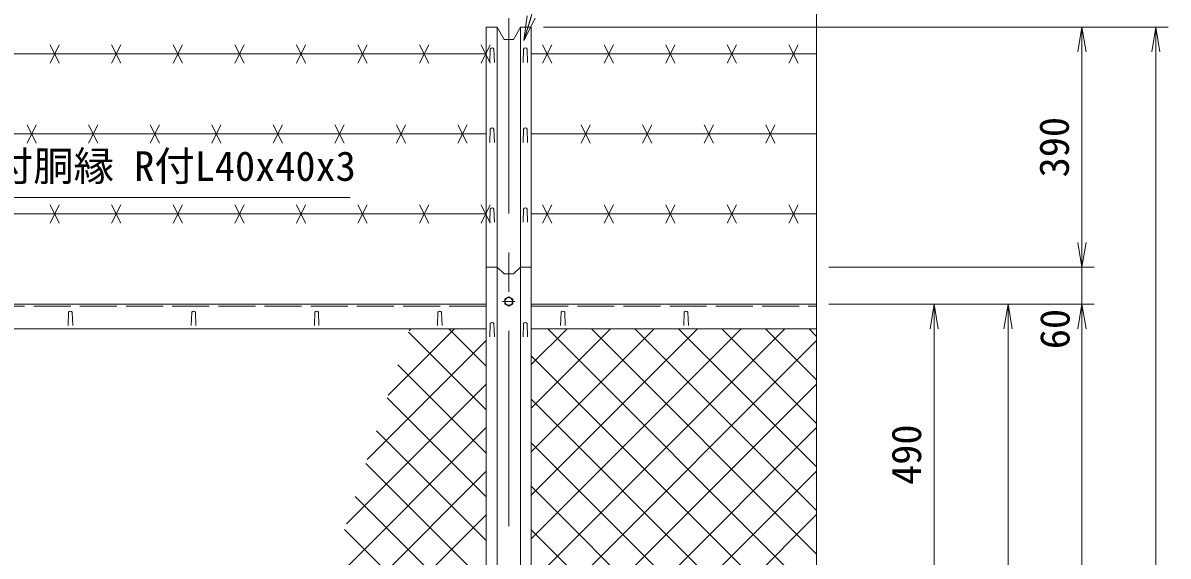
# Model space of a CAD drawing. Units: millimetres at full size. Extents: x -4200 to 4200, y -2970 to 2970.
# Drawn here: x -2174 to -314, y 885 to 1751 of the extents above; entities that cross this region are included whole.
import ezdxf
from ezdxf.enums import TextEntityAlignment as Align

# ---------------------------------------------------------------- set-up
doc = ezdxf.new("R2010")
doc.units = ezdxf.units.MM
doc.header["$LTSCALE"] = 10
doc.linetypes.add('DASHED', pattern=[7.5, 6, -1.5])
doc.linetypes.add('USER1', pattern=[50.8, 31.75, -6.35, 6.35, -6.35])
for name, color, linetype, lineweight in [('0-0_D-STR1', 1, 'Continuous', 18), ('0-1_D-BMK', 2, 'USER1', 13), ('0-2_D-STR-DIM', 7, 'Continuous', 13), ('0-3_D-STR3', 3, 'Continuous', 13), ('0-7_D-STR-TXT', 7, 'Continuous', 13), ('0-8_0', 7, 'Continuous', 18), ('0-A_D-STR2', 7, 'Continuous', 13)]:
    doc.layers.add(name, color=color, linetype=linetype, lineweight=lineweight)
doc.styles.add('ＭＳ ゴシック', font='')
doc.styles.get('ＭＳ ゴシック').set_extended_font_data('MS Gothic')

# ---------------------------------------------------------------- blocks, each defined once
blk = doc.blocks.new('_Open')
at = {"layer": '0-8_0'}
blk.add_line((-10, 1.667), (0, 0), dxfattribs=at)
blk.add_lwpolyline([(-10, -1.667), (0, 0), (-10, 0)], dxfattribs=at)

msp = doc.modelspace()

# ---------------------------------------------------------------- linework, layer by layer
at = {"layer": '0-0_D-STR1'}
for p, q in [((-1421.47, -461.02), (-1421.47, 1743.69)), ((-1403.97, -461.02), (-1403.97, 1743.69)), ((-1365.97, -461.02), (-1365.97, 1743.69)), ((-1348.47, -461.02), (-1348.47, 1743.69)), ((-1414.97, 1708.27), (-1415.72, 1686.77)), ((-1408.97, 1708.27), (-1408.22, 1686.77)), ((-1360.97, 1708.27), (-1361.72, 1686.77)), ((-1354.97, 1708.27), (-1354.22, 1686.77)), ((-1414.97, 1578.36), (-1415.72, 1556.86)), ((-1408.97, 1578.36), (-1408.22, 1556.86)), ((-1360.97, 1578.36), (-1361.72, 1556.86)), ((-1354.97, 1578.36), (-1354.22, 1556.86)), ((-1414.97, 1448.46), (-1415.72, 1426.96)), ((-1408.97, 1448.46), (-1408.22, 1426.96)), ((-1360.97, 1448.46), (-1361.72, 1426.96)), ((-1354.97, 1448.46), (-1354.22, 1426.96)), ((-1421.47, 1293.98), (-3359.97, 1293.98)), ((-1348.47, 1293.98), (-884.97, 1293.98)), ((-2099.97, 1280.85), (-2100.72, 1259.35)), ((-2093.97, 1280.85), (-2093.22, 1259.35)), ((-1899.97, 1280.85), (-1900.72, 1259.35)), ((-1893.97, 1280.85), (-1893.22, 1259.35)), ((-1699.97, 1280.85), (-1700.72, 1259.35)), ((-1693.97, 1280.85), (-1693.22, 1259.35)), ((-1499.97, 1280.85), (-1500.72, 1259.35)), ((-1493.97, 1280.85), (-1493.22, 1259.35)), ((-1299.97, 1280.85), (-1300.72, 1259.35)), ((-1293.97, 1280.85), (-1293.22, 1259.35)), ((-1099.97, 1280.85), (-1100.72, 1259.35)), ((-1093.97, 1280.85), (-1093.22, 1259.35)), ((-3359.97, 1253.98), (-1421.47, 1253.98)), ((-1414.97, 1262.36), (-1415.72, 1240.86)), ((-1408.97, 1262.36), (-1408.22, 1240.86)), ((-1360.97, 1262.36), (-1361.72, 1240.86)), ((-1354.97, 1262.36), (-1354.22, 1240.86)), ((-884.97, 1253.98), (-1348.47, 1253.98))]:
    msp.add_line(p, q, dxfattribs=at)
at = {"layer": '0-0_D-STR1', "linetype": 'DASHED'}
for p, q in [((-1421.47, 1290.98), (-3359.97, 1290.98)), ((-1348.47, 1290.98), (-884.97, 1290.98))]:
    msp.add_line(p, q, dxfattribs=at)
at = {"layer": '0-0_D-STR1'}
for points in [[(-1421.47, 1743.69), (-1403.97, 1743.69), (-1392.47, 1723.69), (-1377.47, 1723.69), (-1365.97, 1743.69), (-1348.47, 1743.69)], [(-1421.47, 1353.98), (-1403.97, 1353.98), (-1392.47, 1343.26), (-1377.47, 1343.26), (-1365.97, 1353.98), (-1348.47, 1353.98)]]:
    msp.add_lwpolyline(points, dxfattribs=at)
for centre in [(-1411.97, 1707.02), (-1357.97, 1707.02), (-1411.97, 1577.11), (-1357.97, 1577.11), (-1411.97, 1447.21), (-1357.97, 1447.21), (-2096.97, 1279.6), (-1896.97, 1279.6), (-1696.97, 1279.6), (-1496.97, 1279.6), (-1296.97, 1279.6), (-1096.97, 1279.6), (-1411.97, 1261.11), (-1357.97, 1261.11)]:
    msp.add_arc(centre, 3.25, 22.61986, 157.38014, dxfattribs=at)
at = {"layer": '0-1_D-BMK'}
for p, q in [((-1384.97, 1758.69), (-1384.97, -476.02)), ((-1374.97, 1298.48), (-1394.97, 1298.48))]:
    msp.add_line(p, q, dxfattribs=at)
at = {"layer": '0-2_D-STR-DIM'}
for p, q in [((-884.97, 1793.14), (-884.97, 584.63)), ((-1328.47, 1743.69), (-433.93, 1743.69)), ((-1328.47, 1743.69), (-313.93, 1743.69)), ((-453.93, 1353.98), (-453.93, 1743.69)), ((-333.93, -206.02), (-333.93, 1743.69)), ((-453.93, 1393.98), (-453.93, 1433.98)), ((-864.97, 1353.98), (-433.93, 1353.98)), ((-864.97, 1353.98), (-433.93, 1353.98)), ((-453.93, 1293.98), (-453.93, 1353.98)), ((-864.97, 1293.98), (-673.93, 1293.98)), ((-864.97, 1293.98), (-553.93, 1293.98)), ((-864.97, 1293.98), (-433.93, 1293.98)), ((-864.97, 1293.98), (-433.93, 1293.98)), ((-693.93, 803.98), (-693.93, 1293.98)), ((-573.93, 1293.98), (-573.93, -176.02)), ((-453.93, 1293.98), (-453.93, -206.02)), ((-453.93, 1253.98), (-453.93, 1213.98))]:
    msp.add_line(p, q, dxfattribs=at)
at = {"layer": '0-3_D-STR3'}
for p, q in [((-2129.97, 1685.39), (-2114.97, 1715.39)), ((-2129.97, 1715.39), (-2114.97, 1685.39)), ((-2029.97, 1685.39), (-2014.97, 1715.39)), ((-2029.97, 1715.39), (-2014.97, 1685.39)), ((-1929.97, 1685.39), (-1914.97, 1715.39)), ((-1929.97, 1715.39), (-1914.97, 1685.39)), ((-1829.97, 1685.39), (-1814.97, 1715.39)), ((-1829.97, 1715.39), (-1814.97, 1685.39)), ((-1729.97, 1685.39), (-1714.97, 1715.39)), ((-1729.97, 1715.39), (-1714.97, 1685.39)), ((-1629.97, 1685.39), (-1614.97, 1715.39)), ((-1629.97, 1715.39), (-1614.97, 1685.39)), ((-1529.97, 1685.39), (-1514.97, 1715.39)), ((-1529.97, 1715.39), (-1514.97, 1685.39)), ((-1429.97, 1685.39), (-1414.97, 1715.39)), ((-1429.97, 1715.39), (-1414.97, 1685.39)), ((-1329.97, 1685.39), (-1314.97, 1715.39)), ((-1329.97, 1715.39), (-1314.97, 1685.39)), ((-1229.97, 1685.39), (-1214.97, 1715.39)), ((-1229.97, 1715.39), (-1214.97, 1685.39)), ((-1129.97, 1685.39), (-1114.97, 1715.39)), ((-1129.97, 1715.39), (-1114.97, 1685.39)), ((-1029.97, 1685.39), (-1014.97, 1715.39)), ((-1029.97, 1715.39), (-1014.97, 1685.39)), ((-929.97, 1685.39), (-914.97, 1715.39)), ((-929.97, 1715.39), (-914.97, 1685.39)), ((-3359.97, 1700.39), (-1421.47, 1700.39)), ((-1348.47, 1700.39), (-884.97, 1700.39)), ((-2167.47, 1585.49), (-2152.47, 1555.49)), ((-2167.47, 1555.49), (-2152.47, 1585.49)), ((-2067.47, 1585.49), (-2052.47, 1555.49)), ((-2067.47, 1555.49), (-2052.47, 1585.49)), ((-1967.47, 1585.49), (-1952.47, 1555.49)), ((-1967.47, 1555.49), (-1952.47, 1585.49)), ((-1867.47, 1585.49), (-1852.47, 1555.49)), ((-1867.47, 1555.49), (-1852.47, 1585.49)), ((-1767.47, 1585.49), (-1752.47, 1555.49)), ((-1767.47, 1555.49), (-1752.47, 1585.49)), ((-1667.47, 1585.49), (-1652.47, 1555.49)), ((-1667.47, 1555.49), (-1652.47, 1585.49)), ((-1567.47, 1585.49), (-1552.47, 1555.49)), ((-1567.47, 1555.49), (-1552.47, 1585.49)), ((-1467.47, 1585.49), (-1452.47, 1555.49)), ((-1467.47, 1555.49), (-1452.47, 1585.49)), ((-1267.47, 1585.49), (-1252.47, 1555.49)), ((-1267.47, 1555.49), (-1252.47, 1585.49)), ((-1167.47, 1585.49), (-1152.47, 1555.49)), ((-1167.47, 1555.49), (-1152.47, 1585.49)), ((-1067.47, 1585.49), (-1052.47, 1555.49)), ((-1067.47, 1555.49), (-1052.47, 1585.49)), ((-967.47, 1585.49), (-952.47, 1555.49)), ((-967.47, 1555.49), (-952.47, 1585.49)), ((-3359.97, 1570.49), (-1421.47, 1570.49)), ((-1348.47, 1570.49), (-884.97, 1570.49)), ((-2129.97, 1425.58), (-2114.97, 1455.58)), ((-2129.97, 1455.58), (-2114.97, 1425.58)), ((-2029.97, 1425.58), (-2014.97, 1455.58)), ((-2029.97, 1455.58), (-2014.97, 1425.58)), ((-1929.97, 1425.58), (-1914.97, 1455.58)), ((-1929.97, 1455.58), (-1914.97, 1425.58)), ((-1829.97, 1425.58), (-1814.97, 1455.58)), ((-1829.97, 1455.58), (-1814.97, 1425.58)), ((-1729.97, 1425.58), (-1714.97, 1455.58)), ((-1729.97, 1455.58), (-1714.97, 1425.58)), ((-1629.97, 1425.58), (-1614.97, 1455.58)), ((-1629.97, 1455.58), (-1614.97, 1425.58)), ((-1529.97, 1425.58), (-1514.97, 1455.58)), ((-1529.97, 1455.58), (-1514.97, 1425.58)), ((-1429.97, 1425.58), (-1414.97, 1455.58)), ((-1429.97, 1455.58), (-1414.97, 1425.58)), ((-1329.97, 1425.58), (-1314.97, 1455.58)), ((-1329.97, 1455.58), (-1314.97, 1425.58)), ((-1229.97, 1425.58), (-1214.97, 1455.58)), ((-1229.97, 1455.58), (-1214.97, 1425.58)), ((-1129.97, 1425.58), (-1114.97, 1455.58)), ((-1129.97, 1455.58), (-1114.97, 1425.58)), ((-1029.97, 1425.58), (-1014.97, 1455.58)), ((-1029.97, 1455.58), (-1014.97, 1425.58)), ((-929.97, 1425.58), (-914.97, 1455.58)), ((-929.97, 1455.58), (-914.97, 1425.58)), ((-3359.97, 1440.58), (-1421.47, 1440.58)), ((-1348.47, 1440.58), (-884.97, 1440.58)), ((-1384.97, 1305.99), (-1391.47, 1302.23)), ((-1391.47, 1302.23), (-1391.47, 1294.73)), ((-1378.47, 1302.23), (-1384.97, 1305.99)), ((-1378.47, 1294.73), (-1378.47, 1302.23)), ((-1391.47, 1294.73), (-1384.97, 1290.97)), ((-1384.97, 1290.97), (-1378.47, 1294.73))]:
    msp.add_line(p, q, dxfattribs=at)
msp.add_circle((-1384.97, 1298.48), 6.25, dxfattribs=at)
at = {"layer": '0-7_D-STR-TXT'}
for points in [[(-986.58, 1861.73), (-1317.96, 1861.73), (-1359.65, 1724.06)], [(-1642.55, 1467.23), (-2340.42, 1467.23), (-2393.31, 1295.89)]]:
    msp.add_lwpolyline(points, dxfattribs=at)
at = {"layer": '0-A_D-STR2'}
for p, q in [((-1580.83, 1146.22), (-1473.08, 1253.98)), ((-1421.47, 1122.54), (-1547.62, 1248.69)), ((-1546.92, 1250.85), (-1543.79, 1253.98)), ((-1421.47, 1193.25), (-1482.2, 1253.98)), ((-1348.47, 1195.78), (-1290.27, 1253.98)), ((-1348.47, 1125.07), (-1219.56, 1253.98)), ((-1348.47, 1054.35), (-1148.85, 1253.98)), ((-1348.47, 983.64), (-1078.14, 1253.98)), ((-1348.47, 912.93), (-1007.43, 1253.98)), ((-1348.47, 842.22), (-936.72, 1253.98)), ((-884.97, 817.5), (-1321.45, 1253.98)), ((-884.97, 888.21), (-1250.74, 1253.98)), ((-884.97, 958.92), (-1180.03, 1253.98)), ((-884.97, 1029.63), (-1109.32, 1253.98)), ((-884.97, 1100.34), (-1038.61, 1253.98)), ((-884.97, 1171.05), (-967.9, 1253.98)), ((-884.97, 1241.76), (-897.19, 1253.98)), ((-1614.75, 1041.6), (-1421.47, 1234.87)), ((-1322.76, 797.23), (-884.97, 1235.01)), ((-935.41, 797.23), (-1348.47, 1210.29)), ((-1421.47, 1051.83), (-1564.93, 1195.29)), ((-1648.67, 936.97), (-1421.47, 1164.16)), ((-1252.05, 797.23), (-884.97, 1164.3)), ((-1421.47, 981.12), (-1582.24, 1141.89)), ((-1006.12, 797.23), (-1348.47, 1139.58)), ((-1682.58, 832.34), (-1421.47, 1093.45)), ((-1421.47, 910.41), (-1599.55, 1088.49)), ((-1181.34, 797.23), (-884.97, 1093.59)), ((-1421.47, 839.7), (-1616.86, 1035.08)), ((-1646.98, 797.23), (-1421.47, 1022.74)), ((-1110.63, 797.23), (-884.97, 1022.88)), ((-1449.72, 797.23), (-1634.17, 981.68)), ((-1576.27, 797.23), (-1421.47, 952.03)), ((-1039.91, 797.23), (-884.97, 952.17)), ((-1520.43, 797.23), (-1651.48, 928.28)), ((-1218.26, 797.23), (-1348.47, 927.45))]:
    msp.add_line(p, q, dxfattribs=at)
for points in [[(-884.97, 605.37), (-1076.84, 797.23), (-1348.47, 1068.87)], [(-902.81, 552.49), (-1147.55, 797.23), (-1348.47, 998.16)]]:
    msp.add_lwpolyline(points, dxfattribs=at)

# ---------------------------------------------------------------- block references
at = {"layer": '0-2_D-STR-DIM', "xscale": 4, "yscale": 4}
for p, rotation in [((-453.93, 1743.69), 90), ((-333.93, 1743.69), 90), ((-453.93, 1353.98), 270), ((-453.93, 1353.98), 270), ((-693.93, 1293.98), 90), ((-573.93, 1293.98), 90), ((-453.93, 1293.98), 90), ((-453.93, 1293.98), 90)]:
    msp.add_blockref('_Open', p, dxfattribs=dict(at, rotation=rotation))
at = {"layer": '0-7_D-STR-TXT', "xscale": 4, "yscale": 4, "rotation": 253.14944}
msp.add_blockref('_Open', (-1360.23, 1722.15), dxfattribs=at)

# ---------------------------------------------------------------- texts
at = {"layer": '0-2_D-STR-DIM', "style": 'ＭＳ ゴシック'}
for s, p in [('390', (-460.68, 1499.95)), ('60', (-459.53, 1220.89)), ('490', (-700.68, 1000.48))]:
    msp.add_text(s, height=48.09, rotation=90, dxfattribs=at).set_placement(p, align=Align.BOTTOM_LEFT)
at = {"layer": '0-7_D-STR-TXT', "style": 'ＭＳ ゴシック'}
msp.add_text('爪付胴縁 R付L40x40x3', height=48.09, dxfattribs=at).set_placement((-2288.48, 1479.82), align=Align.BOTTOM_LEFT)

doc.saveas('drawing.dxf')
